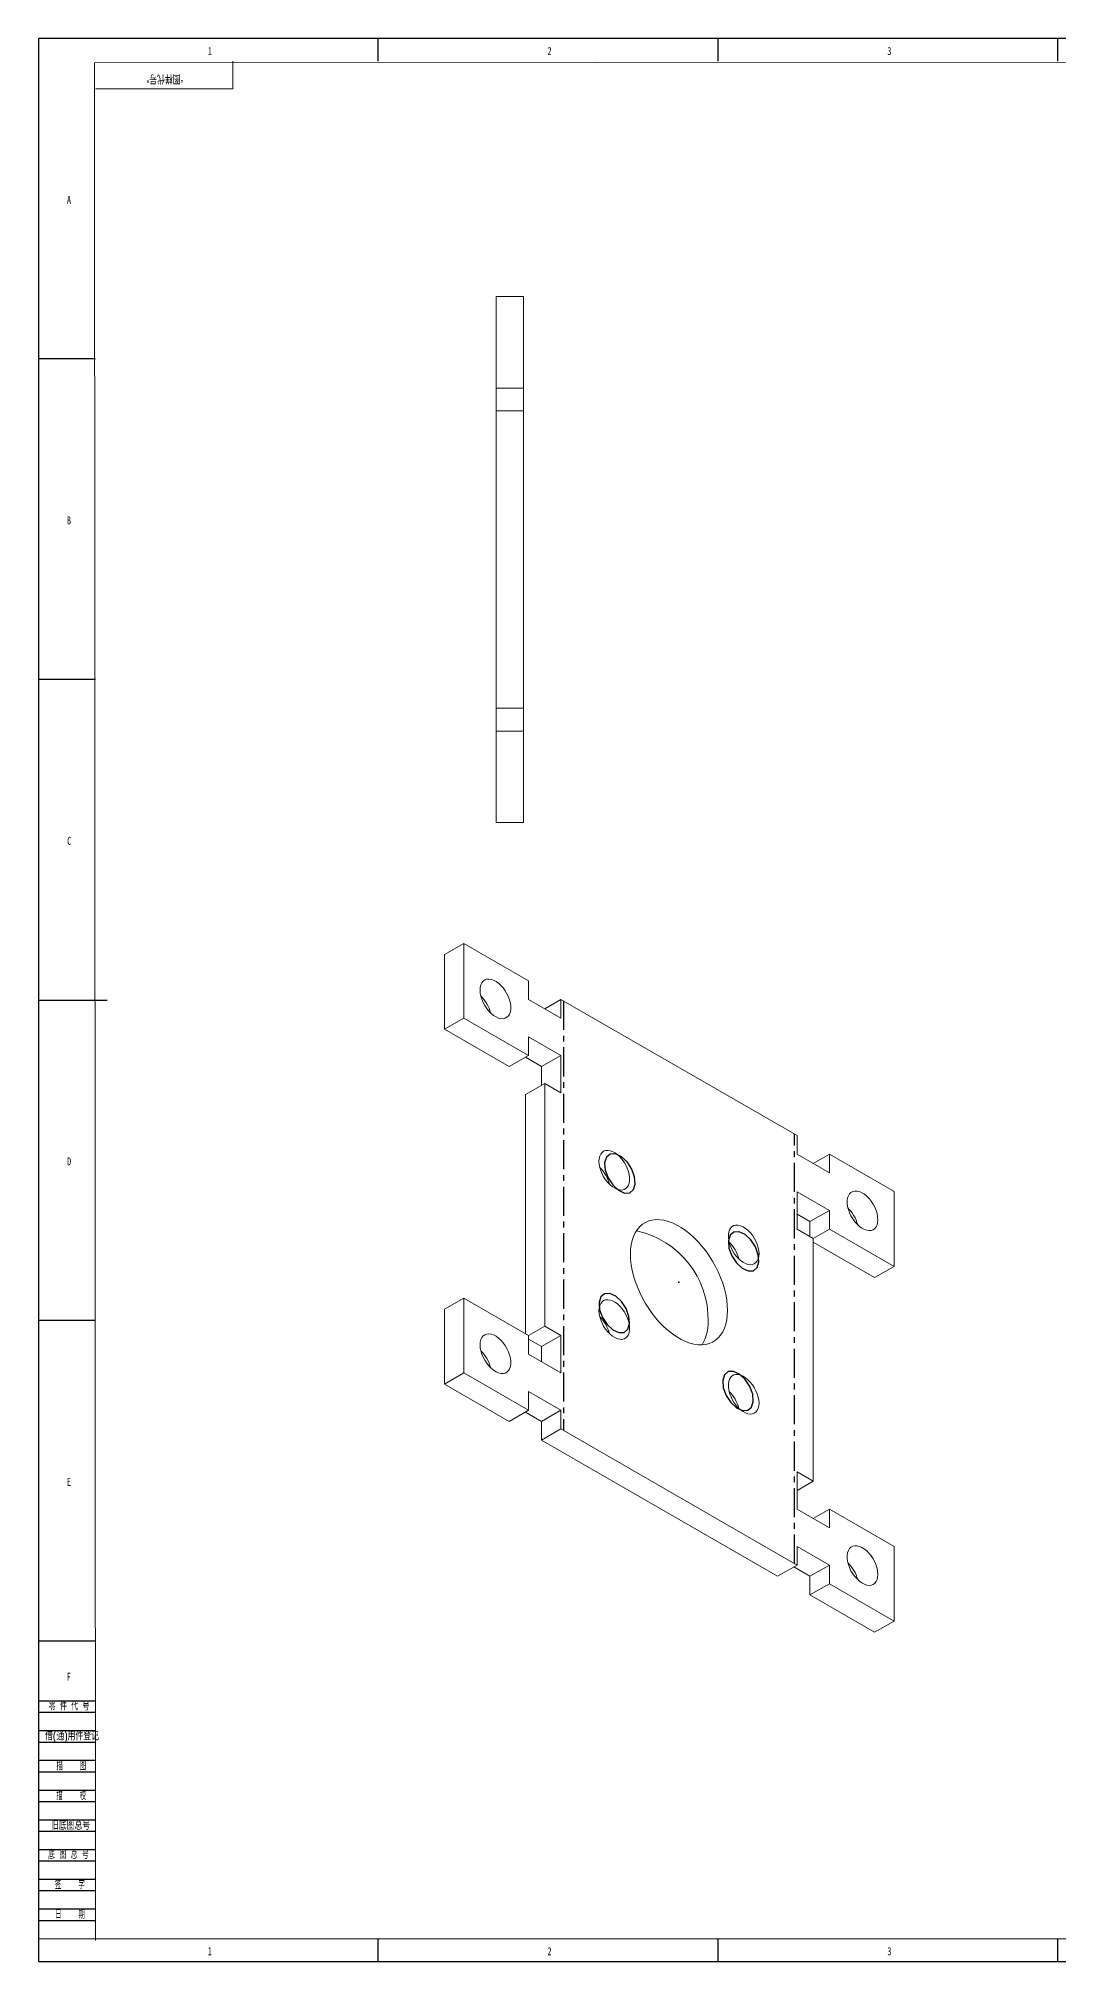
# Model space of a CAD drawing. Header units: millimetres. Extents: x 0 to 1189, y 0 to 841.
# Drawn here: x 0 to 446, y 0 to 841 of the extents above; entities that cross this region are included whole.
import ezdxf

# ---------------------------------------------------------------- set-up
doc = ezdxf.new("R2010")
doc.units = ezdxf.units.MM
doc.header["$PDSIZE"] = -1
doc.linetypes.add('CENTERX2', pattern=[20.32, 12.7, -2.54, 2.54, -2.54])
for name, color, linetype in [('10', 7, 'Continuous'), ('5', 7, 'Continuous'), ('9', 7, 'Continuous'), ('SLD-0', 7, 'Continuous')]:
    doc.layers.add(name, color=color, linetype=linetype)
doc.styles.add('SLDTEXTSTYLE0', font='TXT', dxfattribs={"width": 0.7})
doc.styles.add('SLDTEXTSTYLE1', font='TXT', dxfattribs={"width": 0.7, "bigfont": 'bigfont'})
doc.styles.add('SLDTEXTSTYLE3', font='TXT', dxfattribs={"width": 0.614286, "bigfont": 'bigfont'})
doc.styles.add('SLDTEXTSTYLE5', font='TXT', dxfattribs={"width": 0.566667, "bigfont": 'bigfont'})

msp = doc.modelspace()

# ---------------------------------------------------------------- linework, layer by layer
at = {"color": 7, "linetype": 'Continuous', "lineweight": 15}
for p, q in [((200.115, 688.106), (200.115, 728.106)), ((212.115, 728.106), (200.115, 728.106)), ((212.115, 688.106), (212.115, 728.106)), ((212.115, 688.106), (200.115, 688.106)), ((200.115, 688.106), (200.115, 678.106)), ((212.115, 688.106), (212.115, 678.106)), ((200.115, 678.106), (212.115, 678.106)), ((200.115, 678.106), (200.115, 548.106)), ((212.115, 678.106), (212.115, 548.106)), ((200.115, 548.106), (212.115, 548.106)), ((200.115, 548.106), (200.115, 538.106)), ((212.115, 548.106), (212.115, 538.106)), ((200.115, 498.106), (200.115, 538.106)), ((200.115, 538.106), (212.115, 538.106)), ((212.115, 498.106), (212.115, 538.106)), ((212.115, 498.106), (200.115, 498.106)), ((177.59, 440.368), (186.076, 445.266)), ((177.59, 440.368), (177.59, 407.706)), ((186.076, 445.266), (186.076, 412.604)), ((214.36, 428.938), (186.076, 445.266)), ((214.36, 420.773), (214.36, 428.938)), ((214.36, 420.773), (228.502, 412.608)), ((228.502, 420.774), (221.43, 416.691)), ((228.502, 412.608), (228.502, 420.774)), ((331.74, 361.176), (228.502, 420.774)), ((177.59, 407.706), (186.076, 412.604)), ((186.076, 412.604), (214.36, 396.276)), ((177.59, 407.706), (205.875, 391.378)), ((228.502, 396.278), (214.36, 404.442)), ((214.36, 396.276), (214.36, 404.442)), ((205.875, 391.378), (214.36, 396.276)), ((220.017, 391.379), (212.947, 395.461)), ((228.502, 396.278), (220.017, 391.379)), ((228.502, 379.947), (228.502, 396.278)), ((220.017, 383.212), (220.017, 391.379)), ((221.431, 384.029), (212.946, 379.13)), ((212.946, 274.612), (212.946, 379.13)), ((221.431, 277.879), (221.431, 384.029)), ((221.431, 384.029), (228.502, 379.947)), ((331.74, 361.176), (331.74, 353.011)), ((331.74, 353.011), (345.882, 344.847)), ((345.882, 353.012), (338.81, 348.929)), ((345.882, 344.847), (345.882, 353.012)), ((374.166, 336.684), (345.882, 353.012)), ((345.882, 328.516), (331.74, 336.68)), ((331.74, 336.68), (331.74, 320.349)), ((374.166, 304.022), (374.166, 336.684)), ((337.397, 323.617), (345.882, 328.516)), ((345.882, 320.35), (345.882, 328.516)), ((337.397, 323.617), (331.74, 326.883)), ((331.74, 320.349), (338.811, 316.267)), ((337.397, 317.083), (337.397, 323.617)), ((345.882, 320.35), (338.81, 316.268)), ((345.882, 320.35), (374.166, 304.022)), ((338.811, 316.267), (338.811, 210.117)), ((365.681, 299.124), (338.811, 314.635)), ((365.681, 299.124), (374.166, 304.022)), ((186.076, 290.123), (177.59, 285.225)), ((186.076, 290.123), (186.076, 257.462)), ((214.36, 273.795), (186.076, 290.123)), ((177.59, 285.225), (177.59, 252.563)), ((221.431, 277.879), (214.359, 273.796)), ((228.502, 273.796), (221.431, 277.879)), ((214.36, 273.795), (214.36, 265.63)), ((220.017, 268.898), (214.36, 272.164)), ((228.502, 273.796), (220.017, 268.898)), ((228.502, 257.466), (228.502, 273.796)), ((214.36, 265.63), (228.502, 257.466)), ((220.017, 262.364), (220.017, 268.898)), ((177.59, 252.563), (186.076, 257.462)), ((177.59, 252.563), (205.875, 236.235)), ((186.076, 257.462), (214.36, 241.134)), ((228.502, 241.135), (214.36, 249.299)), ((214.36, 249.299), (214.36, 241.134)), ((214.36, 241.134), (205.875, 236.235)), ((220.017, 236.236), (212.947, 240.318)), ((228.502, 241.135), (220.017, 236.236)), ((220.017, 228.071), (220.017, 236.236)), ((228.502, 232.969), (228.502, 241.135)), ((228.502, 232.969), (220.017, 228.071)), ((220.017, 228.071), (323.254, 168.473)), ((228.502, 232.969), (331.74, 173.372)), ((338.811, 210.117), (331.74, 214.199)), ((331.74, 214.199), (331.74, 197.868)), ((338.811, 210.117), (331.74, 206.035)), ((331.74, 197.868), (345.882, 189.704)), ((345.882, 197.869), (338.81, 193.787)), ((345.882, 197.869), (345.882, 189.704)), ((345.882, 197.869), (374.166, 181.541)), ((345.882, 173.373), (331.74, 181.537)), ((331.74, 181.537), (331.74, 173.372)), ((374.166, 148.879), (374.166, 181.541)), ((331.74, 173.372), (323.254, 168.473)), ((337.397, 168.475), (330.327, 172.556)), ((337.397, 168.475), (345.882, 173.373)), ((337.397, 168.475), (337.397, 160.309)), ((345.882, 173.373), (345.882, 165.208)), ((345.882, 165.208), (337.397, 160.309)), ((337.397, 160.309), (365.681, 143.981)), ((345.882, 165.208), (374.166, 148.879)), ((365.681, 143.981), (374.166, 148.879))]:
    msp.add_line(p, q, dxfattribs=at)
at = {"color": 7, "linetype": 'CENTERX2'}
for p, q in [((229.619, 420.129), (229.619, 232.325)), ((330.623, 174.016), (330.623, 361.821))]:
    msp.add_line(p, q, dxfattribs=at)
at = {"color": 7, "linetype": 'Continuous', "lineweight": 15, "flags": 128}
for points in [[(193.147, 424.853), (193.234, 426.047), (193.493, 427.11), (193.916, 428.014), (194.494, 428.736), (195.211, 429.256), (196.048, 429.562), (196.985, 429.646), (197.995, 429.505), (199.055, 429.143), (200.135, 428.57), (201.208, 427.8), (202.246, 426.853), (203.223, 425.754), (204.113, 424.531), (204.892, 423.217), (205.542, 421.844), (206.044, 420.448), (206.387, 419.066), (206.56, 417.734), (206.56, 416.486), (206.387, 415.354), (206.044, 414.367), (205.542, 413.552), (204.892, 412.929), (204.113, 412.514), (203.223, 412.318), (202.246, 412.347), (201.208, 412.599), (200.135, 413.068), (199.055, 413.742), (197.995, 414.603), (196.985, 415.63), (196.048, 416.794), (195.211, 418.067), (194.494, 419.415), (193.916, 420.804), (193.493, 422.197), (193.234, 423.559), (193.147, 424.853)], [(245.119, 349.94), (245.206, 351.135), (245.465, 352.197), (245.889, 353.101), (246.466, 353.823), (247.183, 354.343), (248.021, 354.649), (248.957, 354.733), (249.968, 354.592), (251.027, 354.231), (252.107, 353.657), (253.18, 352.887), (254.219, 351.94), (255.195, 350.841), (256.085, 349.619), (256.865, 348.304), (257.514, 346.931), (258.017, 345.535), (258.359, 344.154), (258.532, 342.821), (258.532, 341.573), (258.359, 340.441), (258.017, 339.454), (257.514, 338.639), (256.865, 338.016), (256.085, 337.601), (255.195, 337.406), (254.219, 337.434), (253.18, 337.686), (252.107, 338.156), (251.027, 338.829), (249.968, 339.691), (248.957, 340.717), (248.021, 341.881), (247.183, 343.154), (246.466, 344.503), (245.889, 345.891), (245.465, 347.284), (245.206, 348.646), (245.119, 349.94)], [(367.095, 324.435), (367.008, 325.73), (366.749, 327.091), (366.326, 328.484), (365.748, 329.873), (365.031, 331.221), (364.194, 332.494), (363.257, 333.659), (362.247, 334.685), (361.187, 335.546), (360.107, 336.22), (359.034, 336.689), (357.996, 336.941), (357.019, 336.97), (356.129, 336.774), (355.349, 336.36), (354.7, 335.736), (354.198, 334.921), (353.855, 333.935), (353.682, 332.803), (353.682, 331.554), (353.855, 330.222), (354.198, 328.84), (354.7, 327.445), (355.349, 326.072), (356.129, 324.757), (357.019, 323.534), (357.996, 322.435), (359.034, 321.488), (360.107, 320.718), (361.187, 320.145), (362.247, 319.783), (363.257, 319.642), (364.194, 319.726), (365.031, 320.032), (365.748, 320.553), (366.326, 321.274), (366.749, 322.178), (367.008, 323.241), (367.095, 324.435)], [(301.334, 284.827), (301.249, 287.072), (300.993, 289.397), (300.57, 291.785), (299.982, 294.215), (299.233, 296.668), (298.331, 299.124), (297.283, 301.564), (296.096, 303.968), (294.781, 306.316), (293.347, 308.589), (291.807, 310.77), (290.173, 312.841), (288.458, 314.785), (286.676, 316.586), (284.841, 318.23), (282.968, 319.703), (281.073, 320.995), (279.169, 322.094), (277.273, 322.991), (275.401, 323.68), (273.566, 324.154), (271.784, 324.411), (270.069, 324.447), (268.435, 324.263), (266.895, 323.86), (265.461, 323.241), (264.146, 322.412), (262.959, 321.379), (261.911, 320.15), (261.009, 318.735), (260.26, 317.145), (259.672, 315.394), (259.249, 313.496), (258.993, 311.465), (258.908, 309.319), (258.993, 307.074), (259.249, 304.748), (259.672, 302.361), (260.26, 299.931), (261.009, 297.478), (261.911, 295.021), (262.959, 292.582), (264.146, 290.178), (265.461, 287.83), (266.895, 285.556), (268.435, 283.375), (270.069, 281.305), (271.784, 279.361), (273.566, 277.56), (275.401, 275.916), (277.273, 274.442), (279.169, 273.151), (281.073, 272.052), (282.968, 271.154), (284.841, 270.466), (286.676, 269.991), (288.458, 269.735), (290.173, 269.698), (291.807, 269.883), (293.347, 270.285), (294.781, 270.904), (296.096, 271.734), (297.283, 272.767), (298.331, 273.996), (299.233, 275.411), (299.982, 277), (300.57, 278.751), (300.993, 280.649), (301.249, 282.68), (301.334, 284.827)], [(315.123, 309.528), (315.036, 310.823), (314.777, 312.184), (314.353, 313.577), (313.776, 314.966), (313.059, 316.314), (312.221, 317.587), (311.285, 318.752), (310.274, 319.778), (309.215, 320.639), (308.135, 321.313), (307.062, 321.782), (306.023, 322.034), (305.046, 322.063), (304.157, 321.868), (303.377, 321.453), (302.728, 320.83), (302.225, 320.014), (301.883, 319.028), (301.71, 317.896), (301.71, 316.647), (301.883, 315.315), (302.225, 313.933), (302.728, 312.538), (303.377, 311.165), (304.157, 309.85), (305.046, 308.627), (306.023, 307.528), (307.062, 306.582), (308.135, 305.812), (309.215, 305.238), (310.274, 304.876), (311.285, 304.736), (312.221, 304.819), (313.059, 305.125), (313.776, 305.646), (314.353, 306.368), (314.777, 307.271), (315.036, 308.334), (315.123, 309.528)], [(245.119, 284.617), (245.206, 283.323), (245.465, 281.961), (245.889, 280.568), (246.466, 279.179), (247.183, 277.831), (248.021, 276.558), (248.957, 275.394), (249.968, 274.367), (251.027, 273.506), (252.107, 272.832), (253.18, 272.363), (254.219, 272.111), (255.195, 272.082), (256.085, 272.278), (256.865, 272.693), (257.514, 273.316), (258.017, 274.131), (258.359, 275.118), (258.532, 276.25), (258.532, 277.498), (258.359, 278.83), (258.017, 280.212), (257.514, 281.608), (256.865, 282.981), (256.085, 284.295), (255.195, 285.518), (254.219, 286.617), (253.18, 287.564), (252.107, 288.334), (251.027, 288.907), (249.968, 289.269), (248.957, 289.41), (248.021, 289.326), (247.183, 289.02), (246.466, 288.5), (245.889, 287.778), (245.465, 286.874), (245.206, 285.811), (245.119, 284.617)], [(193.147, 269.71), (193.234, 268.416), (193.493, 267.054), (193.916, 265.661), (194.494, 264.273), (195.211, 262.924), (196.048, 261.651), (196.985, 260.487), (197.995, 259.461), (199.055, 258.599), (200.135, 257.926), (201.208, 257.456), (202.246, 257.204), (203.223, 257.176), (204.113, 257.371), (204.892, 257.786), (205.542, 258.409), (206.044, 259.224), (206.387, 260.211), (206.56, 261.343), (206.56, 262.591), (206.387, 263.924), (206.044, 265.305), (205.542, 266.701), (204.892, 268.074), (204.113, 269.389), (203.223, 270.611), (202.246, 271.71), (201.208, 272.657), (200.135, 273.427), (199.055, 274.001), (197.995, 274.362), (196.985, 274.503), (196.048, 274.419), (195.211, 274.113), (194.494, 273.593), (193.916, 272.871), (193.493, 271.967), (193.234, 270.905), (193.147, 269.71)], [(315.123, 244.205), (315.036, 243.011), (314.777, 241.948), (314.353, 241.044), (313.776, 240.323), (313.059, 239.802), (312.221, 239.496), (311.285, 239.412), (310.274, 239.553), (309.215, 239.915), (308.135, 240.488), (307.062, 241.258), (306.023, 242.205), (305.046, 243.304), (304.157, 244.527), (303.377, 245.842), (302.728, 247.215), (302.225, 248.61), (301.883, 249.992), (301.71, 251.324), (301.71, 252.573), (301.883, 253.705), (302.225, 254.691), (302.728, 255.506), (303.377, 256.13), (304.157, 256.544), (305.046, 256.74), (306.023, 256.711), (307.062, 256.459), (308.135, 255.99), (309.215, 255.316), (310.274, 254.455), (311.285, 253.429), (312.221, 252.264), (313.059, 250.991), (313.776, 249.643), (314.353, 248.254), (314.777, 246.861), (315.036, 245.5), (315.123, 244.205)], [(367.095, 169.292), (367.008, 168.098), (366.749, 167.035), (366.326, 166.132), (365.748, 165.41), (365.031, 164.889), (364.194, 164.583), (363.257, 164.5), (362.247, 164.64), (361.187, 165.002), (360.107, 165.576), (359.034, 166.346), (357.996, 167.292), (357.019, 168.391), (356.129, 169.614), (355.349, 170.929), (354.7, 172.302), (354.198, 173.697), (353.855, 175.079), (353.682, 176.411), (353.682, 177.66), (353.855, 178.792), (354.198, 179.778), (354.7, 180.594), (355.349, 181.217), (356.129, 181.632), (357.019, 181.827), (357.996, 181.798), (359.034, 181.546), (360.107, 181.077), (361.187, 180.403), (362.247, 179.542), (363.257, 178.516), (364.194, 177.351), (365.031, 176.078), (365.748, 174.73), (366.326, 173.341), (366.749, 171.948), (367.008, 170.587), (367.095, 169.292)]]:
    msp.add_lwpolyline(points, dxfattribs=at)
at = {"color": 7, "linetype": 'Continuous', "flags": 128}
for points in [[(260.733, 343.191), (259.492, 346.573), (257.463, 349.66), (254.953, 351.981), (252.345, 353.183), (250.036, 353.084), (248.378, 351.697), (247.622, 349.235), (247.885, 346.072), (249.126, 342.69), (251.155, 339.603), (253.665, 337.282), (256.273, 336.079), (258.582, 336.179), (260.24, 337.566), (260.996, 340.028), (260.733, 343.191)], [(314.826, 309.113), (313.585, 312.495), (311.556, 315.582), (309.046, 317.903), (306.438, 319.105), (304.129, 319.005), (302.471, 317.619), (301.715, 315.157), (301.978, 311.994), (303.218, 308.611), (305.248, 305.525), (307.758, 303.203), (310.366, 302.001), (312.675, 302.101), (314.333, 303.487), (315.088, 305.95), (314.826, 309.113)], [(258.264, 282.152), (257.023, 285.534), (254.994, 288.621), (252.484, 290.942), (249.876, 292.144), (247.567, 292.045), (245.909, 290.658), (245.153, 288.196), (245.416, 285.033), (246.657, 281.65), (248.686, 278.564), (251.196, 276.243), (253.804, 275.04), (256.113, 275.14), (257.771, 276.527), (258.527, 278.989), (258.264, 282.152)], [(312.357, 248.074), (311.116, 251.456), (309.087, 254.543), (306.577, 256.864), (303.969, 258.066), (301.66, 257.966), (300.002, 256.58), (299.246, 254.118), (299.509, 250.955), (300.75, 247.572), (302.779, 244.485), (305.289, 242.164), (307.897, 240.962), (310.206, 241.062), (311.864, 242.448), (312.62, 244.91), (312.357, 248.074)]]:
    msp.add_lwpolyline(points, dxfattribs=at)
at = {"color": 7, "linetype": 'Continuous', "lineweight": 15}
for centre, radius, start, end in [((182.559, 410.985), 15.677, 14.178964, 45.815659), ((234.531, 336.072), 15.677, 14.178964, 45.815659), ((343.065, 318.318), 15.685, 14.187481, 45.807142), ((253.257, 280.808), 39.602, 358.727037, 77.997742), ((291.092, 303.412), 15.685, 14.187481, 45.807142), ((234.546, 270.758), 15.66, 14.161778, 45.832845), ((274.24, 279.192), 18.624, 329.368797, 2.265775), ((182.574, 255.851), 15.66, 14.161778, 45.832845), ((291.137, 238.114), 15.636, 14.136174, 45.858449), ((343.109, 163.201), 15.636, 14.136174, 45.858449)]:
    msp.add_arc(centre, radius, start, end, dxfattribs=at)
at = {"color": 7, "linetype": 'Continuous'}
msp.add_point((280.121, 297.073), dxfattribs=at)
at = {"layer": '10', "color": 7}
for p, q in [((148.625, 831), (148.625, 841)), ((297.25, 831), (297.25, 841)), ((445.875, 831), (445.875, 841)), ((25, 700.833), (0, 700.833)), ((25, 560.667), (0, 560.667)), ((0, 420.5), (25, 420.5)), ((25, 420.5), (30, 420.5)), ((25, 280.333), (0, 280.333)), ((25, 140.167), (0, 140.167)), ((0, 114), (25, 114)), ((0, 109), (25, 109)), ((0, 101), (25, 101)), ((0, 96), (25, 96)), ((0, 88), (25, 88)), ((0, 83), (25, 83)), ((0, 75), (25, 75)), ((0, 70), (25, 70)), ((0, 62), (25, 62)), ((0, 57), (25, 57)), ((0, 49), (25, 49)), ((0, 44), (25, 44)), ((0, 36), (25, 36)), ((0, 31), (25, 31)), ((0, 23), (25, 23)), ((0, 18), (25, 18)), ((148.625, 0), (148.625, 10)), ((297.25, 0), (297.25, 10)), ((445.875, 0), (445.875, 10))]:
    msp.add_line(p, q, dxfattribs=at)
at = {"layer": '5', "color": 7, "lineweight": 15}
for p, q in [((1178.45, 831.05), (24.451, 830.269)), ((24.451, 830.269), (25.006, 9.269)), ((85, 819), (85, 831)), ((25, 819), (85, 819)), ((0, 10), (1179.006, 10))]:
    msp.add_line(p, q, dxfattribs=at)
at = {"layer": '9', "color": 7}
for p, q in [((1189, 841), (0, 841)), ((0, 841), (0, 0)), ((0, 0), (1189, 0))]:
    msp.add_line(p, q, dxfattribs=at)

# ---------------------------------------------------------------- texts
at = {"layer": '9', "color": 7, "char_height": 3.5}
for s, insert, attachment_point, style in [('1', (74.93, 837.262), 2, 'SLDTEXTSTYLE0'), ('2', (223.512, 837.262), 2, 'SLDTEXTSTYLE0'), ('3', (372.137, 837.262), 2, 'SLDTEXTSTYLE0'), ('A', (13.337, 772.178), 2, 'SLDTEXTSTYLE0'), ('B', (13.343, 632.012), 2, 'SLDTEXTSTYLE0'), ('C', (13.449, 491.845), 2, 'SLDTEXTSTYLE0'), ('D', (13.444, 351.678), 2, 'SLDTEXTSTYLE0'), ('E', (13.341, 211.512), 2, 'SLDTEXTSTYLE0'), ('F', (13.247, 126.262), 2, 'SLDTEXTSTYLE0'), ('\\M+197EB \\M+18C8F \\M+191E3 \\M+18D86', (4.482, 113.36), 1, 'SLDTEXTSTYLE3'), ('\\M+18ED8(\\M+192CA)\\M+19770\\M+18C8F\\M+1936F记', (2.933, 100.276), 1, 'SLDTEXTSTYLE1'), ('\\M+19560    图', (14.352, 87.176), 2, 'SLDTEXTSTYLE5'), ('\\M+19560    \\M+18D5A', (14.319, 74.137), 2, 'SLDTEXTSTYLE5'), ('\\M+18B8C\\M+192EA图总\\M+18D86', (5.459, 61.201), 1, 'SLDTEXTSTYLE1'), ('\\M+192EA 图 总 \\M+18D86', (4.212, 48.433), 1, 'SLDTEXTSTYLE3'), ('签    \\M+18E9A', (13.706, 35.193), 2, 'SLDTEXTSTYLE5'), ('\\M+193FA    \\M+18AFA', (13.783, 22.233), 2, 'SLDTEXTSTYLE5'), ('1', (74.93, 6.262), 2, 'SLDTEXTSTYLE0'), ('2', (223.512, 6.262), 2, 'SLDTEXTSTYLE0'), ('3', (372.137, 6.262), 2, 'SLDTEXTSTYLE0')]:
    msp.add_mtext(s, dxfattribs=dict(at, insert=insert, attachment_point=attachment_point, style=style))
at = {"layer": 'SLD-0', "insert": (55.32, 821.738), "char_height": 3.5, "attachment_point": 2, "rotation": 180, "style": 'SLDTEXTSTYLE1'}
msp.add_mtext('\\M+18167图样\\M+191E3\\M+18D86\\M+18168', dxfattribs=at)

doc.saveas('drawing.dxf')
